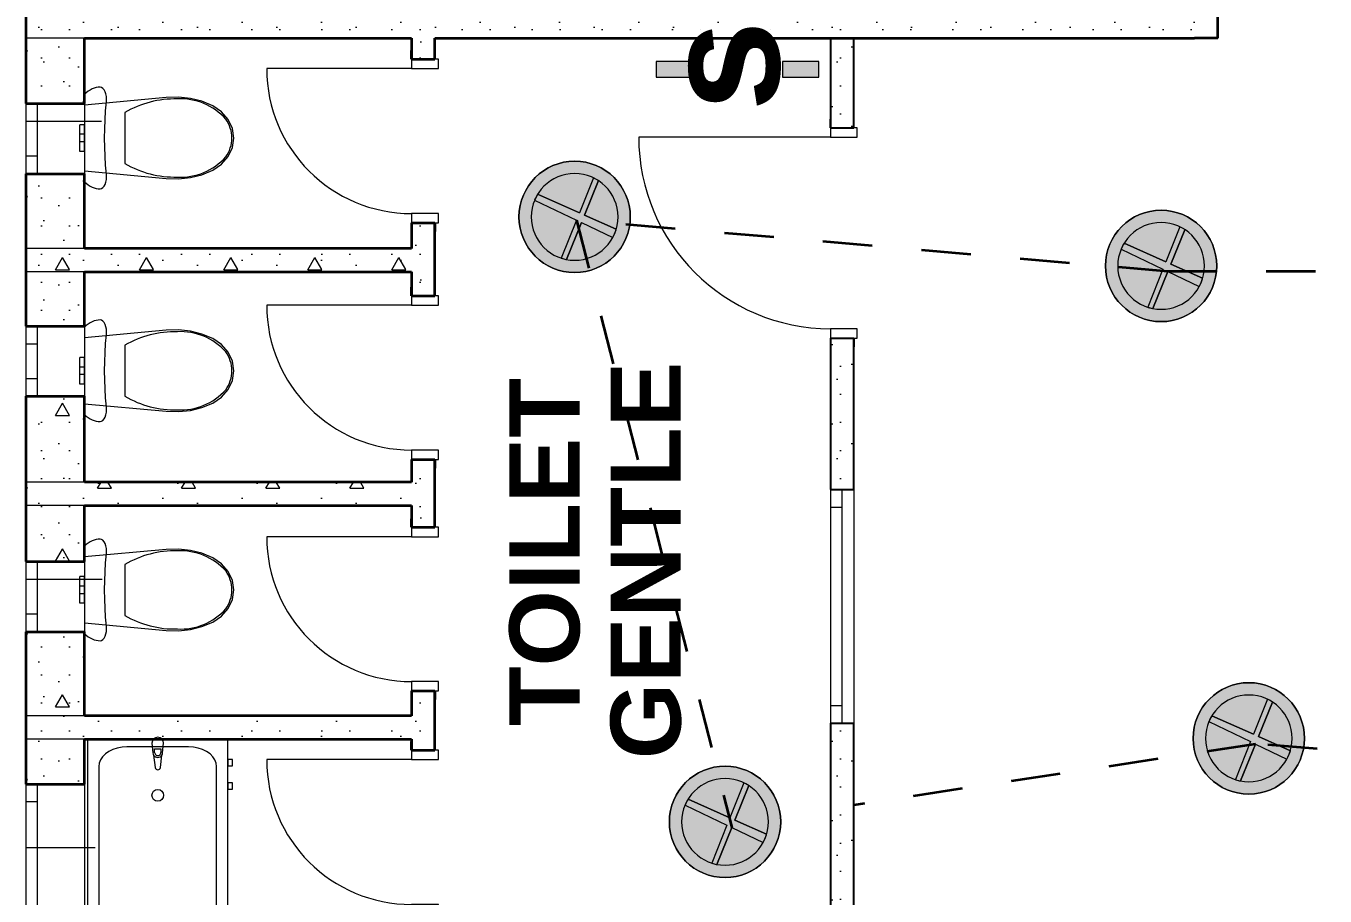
# Model space of a CAD drawing. Header units: millimetres. Extents: x -100675 to 28000, y -21133 to 42228.
# Drawn here: x -75366 to -69807, y 6674 to 10396 of the extents above; entities that cross this region are included whole.
import ezdxf

# ---------------------------------------------------------------- set-up
doc = ezdxf.new("R2010")
doc.units = ezdxf.units.MM
doc.header["$MEASUREMENT"] = 0
doc.linetypes.add('Dashed', pattern=[423.333333, 211.666667, -211.666667])
doc.linetypes.add('Wipeout_Contour', pattern=[1000, 0, -1000])
for name, color, linetype, lineweight in [('New_2D Drafting - General_Pen_No__2', 8, 'Continuous', 15), ('New_ARCHICAD Doors_Pen_No__27', 7, 'Continuous', 35), ('New_ARCHICAD Doors_Pen_No__47', 7, 'Continuous', 25), ('New_ARCHICAD Windows_Pen_No__27', 7, 'Continuous', 35), ('New_ARCHICAD Windows_Pen_No__47', 7, 'Continuous', 25), ('New_Interior - Furniture _Pen_No__75', 6, 'Continuous', 20), ('New_Structural - Bearing_Pen_No__20', 1, 'Continuous', 0), ('New_Structural - Bearing_Pen_No__21', 7, 'Continuous', 35), ('New_Structural - Bearing_Pen_No__27', 7, 'Continuous', 35), ('New_Structural - Bearing_Pen_No__47', 7, 'Continuous', 25)]:
    doc.layers.add(name, color=color, linetype=linetype, lineweight=lineweight)
for name, color, linetype, lineweight, true_color in [('New_2D Drafting - General_Pen_No__82', 7, 'Continuous', 20, 0xaaaaaa), ('New_Annotation - Text_Pen_No__86', 7, 'Continuous', 20, 0x5555ff), ('New_ARCHICAD Doors_Pen_No__23', 7, 'Continuous', 20, 0xff6600), ('New_ARCHICAD Doors_Pen_No__3', 7, 'Continuous', 18, 0xff6600), ('New_ARCHICAD Windows_Pen_No__23', 7, 'Continuous', 20, 0xff6600), ('New_ARCHICAD Windows_Pen_No__3', 7, 'Continuous', 18, 0xff6600), ('New_Structural - Bearing_Pen_No__169', 7, 'Continuous', 13, 0x68b353), ('New_Structural - Bearing_Pen_No__170', 7, 'Continuous', 13, 0x9f9f00), ('New_Structural - Bearing_Pen_No__61', 7, 'Continuous', 20, 0x6a6a6a), ('New_Structural - Bearing_Pen_No__89', 7, 'Continuous', 20, 0x71cebe)]:
    doc.layers.add(name, color=color, linetype=linetype, lineweight=lineweight, true_color=true_color)
for name, color, linetype in [('New_ARCHICAD Doors', 7, 'Continuous'), ('New_ARCHICAD Windows', 7, 'Continuous'), ('New_Interior - Furniture', 7, 'Continuous'), ('New_Structural - Bearing', 7, 'Continuous')]:
    doc.layers.add(name, color=color, linetype=linetype)
doc.styles.add('GENERATED_STYLE_2', font='arial.ttf')
doc.linetypes.add('Double', pattern='A,0,[1,commercial building_1.Shx,S=2.239859,R=0,X=0,Y=-0.070556],-282.222223,0', length=282.222223)
pattern_1 = [(0, (0, 0), (0, 623.5383), [60, -300]), (0, (180, 311.8), (0, 623.5383), [60, -300]), (60, (0, 0), (-540, 311.769), [60, -300]), (60, (360, 0), (-540, 311.769), [60, -300]), (120, (60, 0), (540, 311.769), [60, -300]), (120, (420, 0), (540, 311.769), [60, -300]), (0, (0, 60), (0, 120), [0, -120, 0, -180]), (45, (60, 60), (-84.85282, 84.85282), [0, -90, 0, -150])]

# ---------------------------------------------------------------- blocks, each defined once
blk = doc.blocks.new('Slab_15', base_point=(-70508.5, 9607.5))
at = {"layer": 'New_Structural - Bearing_Pen_No__89', "color": 123, "linetype": 'Continuous', "lineweight": 20, "true_color": 0x71cebe, "flags": 128}
for points in [[(-70508.5, 9607.5, -1), (-70508.5, 9131.1, -1)], [(-70508.5, 9554.9, 1), (-70508.5, 9183.8, 1)]]:
    blk.add_lwpolyline(points, format="xyb", close=True, dxfattribs=at)
blk = doc.blocks.new('Slab_23', base_point=(-72374.5, 7229.1))
at = {"layer": 'New_Structural - Bearing_Pen_No__89', "color": 123, "linetype": 'Continuous', "lineweight": 20, "true_color": 0x71cebe, "flags": 128}
for points in [[(-72374.5, 7229.1, -1), (-72374.5, 6752.6, -1)], [(-72374.5, 7176.4, 1), (-72374.5, 6805.3, 1)]]:
    blk.add_lwpolyline(points, format="xyb", close=True, dxfattribs=at)
blk = doc.blocks.new('Slab_24', base_point=(-73018, 9817.5))
at = {"layer": 'New_Structural - Bearing_Pen_No__89', "color": 123, "linetype": 'Continuous', "lineweight": 20, "true_color": 0x71cebe, "flags": 128}
for points in [[(-73018, 9817.5, -1), (-73018, 9341, -1)], [(-73018, 9764.8, 1), (-73018, 9393.7, 1)]]:
    blk.add_lwpolyline(points, format="xyb", close=True, dxfattribs=at)
blk = doc.blocks.new('Slab_47', base_point=(-70133.2, 7586.2))
at = {"layer": 'New_Structural - Bearing_Pen_No__89', "color": 123, "linetype": 'Continuous', "lineweight": 20, "true_color": 0x71cebe, "flags": 128}
for points in [[(-70133.2, 7586.2, -1), (-70133.2, 7109.8, -1)], [(-70133.2, 7533.5, 1), (-70133.2, 7162.5, 1)]]:
    blk.add_lwpolyline(points, format="xyb", close=True, dxfattribs=at)
blk = doc.blocks.new('Window 24')
at = {"layer": 'New_ARCHICAD Windows_Pen_No__23', "color": 30, "linetype": 'Continuous', "lineweight": 20, "true_color": 0xff6600}
for p, q in [((-500, 0), (-425, 0)), ((-425, 0), (-425, -50)), ((425, -50), (425, 0)), ((425, 0), (500, 0)), ((-425, -50), (-500, -50)), ((500, -50), (425, -50))]:
    blk.add_line(p, q, dxfattribs=at)
at = {"layer": 'New_ARCHICAD Windows_Pen_No__3', "color": 30, "linetype": 'Continuous', "lineweight": 18, "true_color": 0xff6600}
for p, q in [((-500, 0), (500, 0)), ((-425, 0), (425, 0)), ((425, -50), (-425, -50)), ((-500, -100), (500, -100))]:
    blk.add_line(p, q, dxfattribs=at)
at = {"layer": 'New_ARCHICAD Windows_Pen_No__47', "color": 7, "linetype": 'Continuous', "lineweight": 25}
for p, q in [((-500, 0), (-500, -50)), ((-500, 0), (-500, -50)), ((500, 0), (500, -50)), ((500, 0), (500, -50)), ((-500, -50), (-500, -100)), ((500, -50), (500, -100))]:
    blk.add_line(p, q, dxfattribs=at)
blk = doc.blocks.new('Door 24_2')
at = {"layer": 'New_ARCHICAD Doors_Pen_No__23', "color": 30, "linetype": 'Continuous', "lineweight": 20, "true_color": 0xff6600}
for p, q in [((-410, 0), (-450, 0)), ((-450, 0), (-450, -115)), ((-410, -115), (-410, 0)), ((450, 0), (410, 0)), ((410, 0), (410, -115)), ((450, -115), (450, 0)), ((-450, -115), (-410, -115)), ((410, -115), (450, -115))]:
    blk.add_line(p, q, dxfattribs=at)
at = {"layer": 'New_ARCHICAD Doors_Pen_No__3', "color": 30, "linetype": 'Continuous', "lineweight": 18, "true_color": 0xff6600}
blk.add_line((410, 0), (410, 820), dxfattribs=at)
blk.add_arc((410, 0), 820, 90, 180, dxfattribs=at)
at = {"layer": 'New_ARCHICAD Doors_Pen_No__47', "color": 7, "linetype": 'Continuous', "lineweight": 25}
for p, q in [((-450, 0), (-487, 0)), ((-450, 0), (-487, 0)), ((-450, 0), (-450, -100)), ((-450, 0), (-450, -100)), ((450, 0), (450, -100)), ((450, 0), (450, -100)), ((450, 0), (487, 0)), ((450, 0), (487, 0)), ((-450, -100), (-487, -100)), ((-450, -100), (-487, -100)), ((450, -100), (487, -100)), ((450, -100), (487, -100))]:
    blk.add_line(p, q, dxfattribs=at)
blk = doc.blocks.new('Wall_19', base_point=(-71923.7, 10444.5))
at = {"color": 254, "linetype": 'Wipeout_Contour', "lineweight": 0, "ltscale": 290349.998983}
blk.add_wipeout([(-71923.7, 10344.5), (-71923.7, 9960.9), (-71823.7, 9960.9), (-71823.7, 10344.5)], dxfattribs=at).dxf.layer = 'New_Structural - Bearing'
at = {"color": 254, "linetype": 'Wipeout_Contour', "lineweight": 0, "ltscale": 289614.037772}
blk.add_wipeout([(-71923.7, 8412.8), (-71823.7, 8412.8), (-71823.7, 9060.9), (-71923.7, 9060.9)], dxfattribs=at).dxf.layer = 'New_Structural - Bearing'
at = {"color": 254, "linetype": 'Wipeout_Contour', "lineweight": 0, "ltscale": 288748.215437}
blk.add_wipeout([(-71923.7, 5944.5), (-71823.7, 5944.5), (-71823.7, 7412.8), (-71923.7, 7412.8)], dxfattribs=at).dxf.layer = 'New_Structural - Bearing'
at = {"layer": 'New_Structural - Bearing_Pen_No__169', "linetype": 'Continuous', "lineweight": 13, "true_color": 0x68b353}
h = blk.add_hatch(dxfattribs=at)
h.set_pattern_fill('Structural_Concrete', color=85, style=0, pattern_type=2)
h.set_pattern_definition(pattern_1)
h.paths.add_polyline_path([(-71923.7, 10344.5), (-71923.7, 9960.9), (-71823.7, 9960.9), (-71823.7, 10344.5)])
h = blk.add_hatch(dxfattribs=at)
h.set_pattern_fill('Structural_Concrete', color=85, style=0, pattern_type=2)
h.set_pattern_definition(pattern_1)
h.paths.add_polyline_path([(-71923.7, 8412.8), (-71823.7, 8412.8), (-71823.7, 9060.9), (-71923.7, 9060.9)])
h = blk.add_hatch(dxfattribs=at)
h.set_pattern_fill('Structural_Concrete', color=85, style=0, pattern_type=2)
h.set_pattern_definition(pattern_1)
h.paths.add_polyline_path([(-71923.7, 5944.5), (-71823.7, 5944.5), (-71823.7, 7412.8), (-71923.7, 7412.8)])
at = {"layer": 'New_Structural - Bearing_Pen_No__47', "color": 7, "linetype": 'Continuous', "lineweight": 25}
for p, q in [((-71923.7, 9960.9), (-71923.7, 9997.9)), ((-71923.7, 9960.9), (-71823.7, 9960.9)), ((-71823.7, 9960.9), (-71823.7, 9997.9)), ((-71923.7, 9060.9), (-71923.7, 9023.9)), ((-71923.7, 9060.9), (-71823.7, 9060.9)), ((-71823.7, 9060.9), (-71823.7, 9023.9)), ((-71923.7, 8412.8), (-71873.7, 8412.8)), ((-71873.7, 8412.8), (-71823.7, 8412.8)), ((-71923.7, 7412.8), (-71873.7, 7412.8)), ((-71873.7, 7412.8), (-71823.7, 7412.8))]:
    blk.add_line(p, q, dxfattribs=at)
at = {"layer": 'New_Structural - Bearing_Pen_No__47', "color": 7, "linetype": 'Continuous', "lineweight": 25, "flags": 128}
for points in [[(-71923.7, 10344.5), (-71923.7, 9960.9)], [(-71823.7, 10344.5), (-71923.7, 10344.5)], [(-71823.7, 9960.9), (-71823.7, 10344.5)], [(-71923.7, 9060.9), (-71923.7, 8412.8)], [(-71823.7, 8412.8), (-71823.7, 9060.9)], [(-71923.7, 7412.8), (-71923.7, 5944.5)], [(-71823.7, 5944.5), (-71823.7, 7412.8)]]:
    blk.add_lwpolyline(points, dxfattribs=at)
at = {"layer": 'New_ARCHICAD Doors', "color": 21, "linetype": 'Continuous', "lineweight": 18, "true_color": 0xff9955, "zscale": 1000, "rotation": 90}
blk.add_blockref('Door 24_2', (-71923.7, 9510.9), dxfattribs=at)
at = {"layer": 'New_ARCHICAD Windows', "color": 21, "linetype": 'Continuous', "lineweight": 18, "true_color": 0xff9955, "xscale": -1, "zscale": 1000, "rotation": 90}
blk.add_blockref('Window 24', (-71923.7, 7912.8), dxfattribs=at)
blk = doc.blocks.new('Window 24_4')
at = {"layer": 'New_ARCHICAD Windows_Pen_No__23', "color": 30, "linetype": 'Continuous', "lineweight": 20, "true_color": 0xff6600}
for p, q in [((-150, 0), (-75, 0)), ((-75, 0), (-75, -50)), ((75, -50), (75, 0)), ((75, 0), (150, 0)), ((-75, -50), (-150, -50)), ((150, -50), (75, -50))]:
    blk.add_line(p, q, dxfattribs=at)
at = {"layer": 'New_ARCHICAD Windows_Pen_No__27', "color": 7, "linetype": 'Continuous', "lineweight": 35}
for p, q in [((-150, 0), (-150, -50)), ((-150, 0), (-150, -50)), ((150, 0), (150, -50)), ((150, 0), (150, -50)), ((-150, -50), (-150, -250)), ((150, -50), (150, -250))]:
    blk.add_line(p, q, dxfattribs=at)
at = {"layer": 'New_ARCHICAD Windows_Pen_No__3', "color": 30, "linetype": 'Continuous', "lineweight": 18, "true_color": 0xff6600}
for p, q in [((-150, 0), (150, 0)), ((-75, 0), (75, 0)), ((75, -50), (-75, -50)), ((-150, -250), (150, -250))]:
    blk.add_line(p, q, dxfattribs=at)
blk = doc.blocks.new('Window 24_5')
at = {"layer": 'New_ARCHICAD Windows_Pen_No__23', "color": 30, "linetype": 'Continuous', "lineweight": 20, "true_color": 0xff6600}
for p, q in [((-300, 0), (-225, 0)), ((-225, 0), (-225, -50)), ((225, -50), (225, 0)), ((225, 0), (300, 0)), ((-225, -50), (-300, -50)), ((300, -50), (225, -50))]:
    blk.add_line(p, q, dxfattribs=at)
at = {"layer": 'New_ARCHICAD Windows_Pen_No__27', "color": 7, "linetype": 'Continuous', "lineweight": 35}
for p, q in [((-300, 0), (-300, -50)), ((-300, 0), (-300, -50)), ((300, 0), (300, -50)), ((300, 0), (300, -50)), ((-300, -50), (-300, -250)), ((300, -50), (300, -250))]:
    blk.add_line(p, q, dxfattribs=at)
at = {"layer": 'New_ARCHICAD Windows_Pen_No__3', "color": 30, "linetype": 'Continuous', "lineweight": 18, "true_color": 0xff6600}
for p, q in [((-300, 0), (300, 0)), ((-225, 0), (225, 0)), ((225, -50), (-225, -50)), ((-300, -250), (300, -250))]:
    blk.add_line(p, q, dxfattribs=at)
blk = doc.blocks.new('Wall_27', base_point=(-75115.8, 5944.5))
at = {"color": 254, "linetype": 'Wipeout_Contour', "lineweight": 0, "ltscale": 303905.567813}
blk.add_wipeout([(-75365.8, 10064.1), (-75115.8, 10064.1), (-75115.8, 11009), (-75365.8, 11009)], dxfattribs=at).dxf.layer = 'New_Structural - Bearing'
at = {"color": 254, "linetype": 'Wipeout_Contour', "lineweight": 0, "ltscale": 303324.337475}
blk.add_wipeout([(-75365.8, 9111.7), (-75115.8, 9111.7), (-75115.8, 9764.1), (-75365.8, 9764.1)], dxfattribs=at).dxf.layer = 'New_Structural - Bearing'
at = {"color": 254, "linetype": 'Wipeout_Contour', "lineweight": 0, "ltscale": 302861.924719}
blk.add_wipeout([(-75365.8, 8104.1), (-75115.8, 8104.1), (-75115.8, 8811.7), (-75365.8, 8811.7)], dxfattribs=at).dxf.layer = 'New_Structural - Bearing'
at = {"color": 254, "linetype": 'Wipeout_Contour', "lineweight": 0, "ltscale": 302448.797212}
blk.add_wipeout([(-75115.8, 7804.1), (-75365.8, 7804.1), (-75365.8, 7152.5), (-75115.8, 7152.5)], dxfattribs=at).dxf.layer = 'New_Structural - Bearing'
at = {"layer": 'New_Structural - Bearing_Pen_No__170', "linetype": 'Continuous', "lineweight": 13, "true_color": 0x9f9f00}
h = blk.add_hatch(dxfattribs=at)
h.set_pattern_fill('Structural_Concrete', color=54, style=0, pattern_type=2)
h.set_pattern_definition(pattern_1)
h.paths.add_polyline_path([(-75365.8, 10064.1), (-75115.8, 10064.1), (-75115.8, 11009), (-75365.8, 11009)])
h = blk.add_hatch(dxfattribs=at)
h.set_pattern_fill('Structural_Concrete', color=54, style=0, pattern_type=2)
h.set_pattern_definition(pattern_1)
h.paths.add_polyline_path([(-75365.8, 9111.7), (-75115.8, 9111.7), (-75115.8, 9764.1), (-75365.8, 9764.1)])
h = blk.add_hatch(dxfattribs=at)
h.set_pattern_fill('Structural_Concrete', color=54, style=0, pattern_type=2)
h.set_pattern_definition(pattern_1)
h.paths.add_polyline_path([(-75365.8, 8104.1), (-75115.8, 8104.1), (-75115.8, 8811.7), (-75365.8, 8811.7)])
h = blk.add_hatch(dxfattribs=at)
h.set_pattern_fill('Structural_Concrete', color=54, style=0, pattern_type=2)
h.set_pattern_definition(pattern_1)
h.paths.add_polyline_path([(-75115.8, 7804.1), (-75365.8, 7804.1), (-75365.8, 7152.5), (-75115.8, 7152.5)])
at = {"layer": 'New_Structural - Bearing_Pen_No__27', "color": 7, "linetype": 'Continuous', "lineweight": 35}
for p, q in [((-75365.8, 10064.1), (-75315.8, 10064.1)), ((-75315.8, 10064.1), (-75115.8, 10064.1)), ((-75365.8, 9764.1), (-75315.8, 9764.1)), ((-75315.8, 9764.1), (-75115.8, 9764.1)), ((-75365.8, 9111.7), (-75315.8, 9111.7)), ((-75315.8, 9111.7), (-75115.8, 9111.7)), ((-75365.8, 8811.7), (-75315.8, 8811.7)), ((-75315.8, 8811.7), (-75115.8, 8811.7)), ((-75365.8, 8104.1), (-75315.8, 8104.1)), ((-75315.8, 8104.1), (-75115.8, 8104.1)), ((-75365.8, 7804.1), (-75315.8, 7804.1)), ((-75315.8, 7804.1), (-75115.8, 7804.1)), ((-75365.8, 7152.5), (-75315.8, 7152.5)), ((-75315.8, 7152.5), (-75115.8, 7152.5))]:
    blk.add_line(p, q, dxfattribs=at)
at = {"layer": 'New_Structural - Bearing_Pen_No__27', "color": 7, "linetype": 'Continuous', "lineweight": 35, "flags": 128}
for points in [[(-75365.8, 11009), (-75365.8, 10064.1)], [(-75115.8, 10064.1), (-75115.8, 10344.5)], [(-75365.8, 9764.1), (-75365.8, 9111.7)], [(-75115.8, 9444.5), (-75115.8, 9764.1)], [(-75115.8, 9111.7), (-75115.8, 9344.5)], [(-75365.8, 8811.7), (-75365.8, 8104.1)], [(-75115.8, 8444.5), (-75115.8, 8811.7)], [(-75115.8, 8104.1), (-75115.8, 8344.5)], [(-75365.8, 7804.1), (-75365.8, 7152.5)], [(-75115.8, 7444.5), (-75115.8, 7804.1)], [(-75115.8, 7152.5), (-75115.8, 7344.5)]]:
    blk.add_lwpolyline(points, dxfattribs=at)
at = {"layer": 'New_ARCHICAD Windows', "color": 21, "linetype": 'Continuous', "lineweight": 18, "true_color": 0xff9955, "xscale": -1, "zscale": 1000, "rotation": 90}
for name, p in [('Window 24_4', (-75365.8, 9914.1)), ('Window 24_4', (-75365.8, 8961.7)), ('Window 24_4', (-75365.8, 7954.1)), ('Window 24_5', (-75365.8, 6852.5))]:
    blk.add_blockref(name, p, dxfattribs=at)
blk = doc.blocks.new('Window 24_6')
at = {"layer": 'New_ARCHICAD Windows_Pen_No__23', "color": 30, "linetype": 'Continuous', "lineweight": 20, "true_color": 0xff6600}
for p, q in [((-500, 0), (-425, 0)), ((-425, 0), (-425, -50)), ((425, -50), (425, 0)), ((425, 0), (500, 0)), ((-425, -50), (-500, -50)), ((500, -50), (425, -50))]:
    blk.add_line(p, q, dxfattribs=at)
at = {"layer": 'New_ARCHICAD Windows_Pen_No__27', "color": 7, "linetype": 'Continuous', "lineweight": 35}
for p, q in [((-500, 0), (-500, 50)), ((-500, -50), (-500, 0)), ((-500, -50), (-500, 0)), ((500, 0), (500, 50)), ((500, -50), (500, 0)), ((500, -50), (500, 0))]:
    blk.add_line(p, q, dxfattribs=at)
at = {"layer": 'New_ARCHICAD Windows_Pen_No__3', "color": 30, "linetype": 'Continuous', "lineweight": 18, "true_color": 0xff6600}
for p, q in [((-500, 50), (500, 50)), ((-425, 0), (425, 0)), ((-500, -50), (500, -50)), ((425, -50), (-425, -50))]:
    blk.add_line(p, q, dxfattribs=at)
blk = doc.blocks.new('Wall_30', base_point=(-70365.8, 12619.5))
at = {"color": 254, "linetype": 'Wipeout_Contour', "lineweight": 0, "ltscale": 214401.882654}
blk.add_wipeout([(-70365.8, 12719.5), (-70365.8, 12619.5), (-70265.8, 12719.5)], dxfattribs=at).dxf.layer = 'New_Structural - Bearing'
at = {"color": 254, "linetype": 'Wipeout_Contour', "lineweight": 0, "ltscale": 213281.358975}
blk.add_wipeout([(-70365.8, 10444.5), (-70365.8, 10344.5), (-70265.8, 10344.5)], dxfattribs=at).dxf.layer = 'New_Structural - Bearing'
at = {"layer": 'New_Structural - Bearing_Pen_No__170', "linetype": 'Continuous', "lineweight": 13, "true_color": 0x9f9f00}
h = blk.add_hatch(dxfattribs=at)
h.set_pattern_fill('Structural_Concrete', color=54, style=0, pattern_type=2)
h.set_pattern_definition(pattern_1)
h.paths.add_polyline_path([(-70365.8, 12719.5), (-70365.8, 12619.5), (-70265.8, 12719.5)])
h = blk.add_hatch(dxfattribs=at)
h.set_pattern_fill('Structural_Concrete', color=54, style=0, pattern_type=2)
h.set_pattern_definition(pattern_1)
h.paths.add_polyline_path([(-70365.8, 10444.5), (-70365.8, 10344.5), (-70265.8, 10344.5)])
at = {"color": 254, "linetype": 'Wipeout_Contour', "lineweight": 0, "ltscale": 214286.541821}
blk.add_wipeout([(-70365.8, 12619.5), (-70265.8, 12619.5), (-70265.8, 12719.5)], dxfattribs=at).dxf.layer = 'New_Structural - Bearing'
at = {"color": 254, "linetype": 'Wipeout_Contour', "lineweight": 0, "ltscale": 284526.338566}
blk.add_wipeout([(-70365.8, 10444.5), (-70265.8, 10444.5), (-70265.8, 11032), (-70365.8, 11032)], dxfattribs=at).dxf.layer = 'New_Structural - Bearing'
at = {"layer": 'New_Structural - Bearing_Pen_No__170', "linetype": 'Continuous', "lineweight": 13, "true_color": 0x9f9f00}
h = blk.add_hatch(dxfattribs=at)
h.set_pattern_fill('Structural_Concrete', color=54, style=0, pattern_type=2)
h.set_pattern_definition(pattern_1)
h.paths.add_polyline_path([(-70365.8, 12619.5), (-70265.8, 12619.5), (-70265.8, 12719.5)])
h = blk.add_hatch(dxfattribs=at)
h.set_pattern_fill('Structural_Concrete', color=54, style=0, pattern_type=2)
h.set_pattern_definition(pattern_1)
h.paths.add_polyline_path([(-70365.8, 10444.5), (-70265.8, 10444.5), (-70265.8, 11032), (-70365.8, 11032)])
at = {"layer": 'New_Structural - Bearing_Pen_No__27', "color": 7, "linetype": 'Continuous', "lineweight": 35}
for p, q in [((-70365.8, 11032), (-70315.8, 11032)), ((-70315.8, 11032), (-70265.8, 11032))]:
    blk.add_line(p, q, dxfattribs=at)
at = {"layer": 'New_Structural - Bearing_Pen_No__27', "color": 7, "linetype": 'Continuous', "lineweight": 35, "flags": 128}
blk.add_lwpolyline([(-70265.8, 12719.5), (-70365.8, 12719.5)], dxfattribs=at)
at = {"color": 254, "linetype": 'Wipeout_Contour', "lineweight": 0, "ltscale": 285553.939581}
blk.add_wipeout([(-70365.8, 12032), (-70265.8, 12032), (-70265.8, 12619.5), (-70365.8, 12619.5)], dxfattribs=at).dxf.layer = 'New_Structural - Bearing'
at = {"color": 254, "linetype": 'Wipeout_Contour', "lineweight": 0, "ltscale": 213198.193171}
blk.add_wipeout([(-70265.8, 10444.5), (-70365.8, 10444.5), (-70265.8, 10344.5)], dxfattribs=at).dxf.layer = 'New_Structural - Bearing'
at = {"layer": 'New_Structural - Bearing_Pen_No__170', "linetype": 'Continuous', "lineweight": 13, "true_color": 0x9f9f00}
h = blk.add_hatch(dxfattribs=at)
h.set_pattern_fill('Structural_Concrete', color=54, style=0, pattern_type=2)
h.set_pattern_definition(pattern_1)
h.paths.add_polyline_path([(-70365.8, 12032), (-70265.8, 12032), (-70265.8, 12619.5), (-70365.8, 12619.5)])
h = blk.add_hatch(dxfattribs=at)
h.set_pattern_fill('Structural_Concrete', color=54, style=0, pattern_type=2)
h.set_pattern_definition(pattern_1)
h.paths.add_polyline_path([(-70265.8, 10444.5), (-70365.8, 10444.5), (-70265.8, 10344.5)])
at = {"layer": 'New_Structural - Bearing_Pen_No__27', "color": 7, "linetype": 'Continuous', "lineweight": 35}
for p, q in [((-70365.8, 12032), (-70315.8, 12032)), ((-70315.8, 12032), (-70265.8, 12032))]:
    blk.add_line(p, q, dxfattribs=at)
at = {"layer": 'New_Structural - Bearing_Pen_No__27', "color": 7, "linetype": 'Continuous', "lineweight": 35, "flags": 128}
for points in [[(-70265.8, 12032), (-70265.8, 12719.5)], [(-70365.8, 12619.5), (-70365.8, 12032)], [(-70365.8, 11032), (-70365.8, 10444.5)], [(-70265.8, 10344.5), (-70265.8, 11032)], [(-70265.8, 10344.5), (-70365.8, 10344.5)]]:
    blk.add_lwpolyline(points, dxfattribs=at)
at = {"layer": 'New_ARCHICAD Windows', "color": 21, "linetype": 'Continuous', "lineweight": 18, "true_color": 0xff9955, "zscale": 1000, "rotation": 270}
blk.add_blockref('Window 24_6', (-70315.8, 11532), dxfattribs=at)
blk = doc.blocks.new('Wall_32', base_point=(-73615.8, 8444.5))
at = {"color": 254, "linetype": 'Wipeout_Contour', "lineweight": 0, "ltscale": 299551.22991}
blk.add_wipeout([(-73715.8, 8444.5), (-75115.8, 8444.5), (-75115.8, 8344.5), (-73715.8, 8344.5)], dxfattribs=at).dxf.layer = 'New_Structural - Bearing'
at = {"layer": 'New_Structural - Bearing_Pen_No__170', "linetype": 'Continuous', "lineweight": 13, "true_color": 0x9f9f00}
h = blk.add_hatch(dxfattribs=at)
h.set_pattern_fill('Structural_Concrete', color=54, style=0, pattern_type=2)
h.set_pattern_definition(pattern_1)
h.paths.add_polyline_path([(-73715.8, 8444.5), (-75115.8, 8444.5), (-75115.8, 8344.5), (-73715.8, 8344.5)])
at = {"layer": 'New_Structural - Bearing_Pen_No__27', "color": 7, "linetype": 'Continuous', "lineweight": 35, "flags": 128}
for points in [[(-73715.8, 8444.5), (-75115.8, 8444.5)], [(-75115.8, 8344.5), (-73715.8, 8344.5)]]:
    blk.add_lwpolyline(points, dxfattribs=at)
blk = doc.blocks.new('Wall_33', base_point=(-73615.8, 7444.5))
at = {"color": 254, "linetype": 'Wipeout_Contour', "lineweight": 0, "ltscale": 299129.226606}
blk.add_wipeout([(-73715.8, 7444.5), (-75115.8, 7444.5), (-75115.8, 7344.5), (-73715.8, 7344.5)], dxfattribs=at).dxf.layer = 'New_Structural - Bearing'
at = {"layer": 'New_Structural - Bearing_Pen_No__170', "linetype": 'Continuous', "lineweight": 13, "true_color": 0x9f9f00}
h = blk.add_hatch(dxfattribs=at)
h.set_pattern_fill('Structural_Concrete', color=54, style=0, pattern_type=2)
h.set_pattern_definition(pattern_1)
h.paths.add_polyline_path([(-73715.8, 7444.5), (-75115.8, 7444.5), (-75115.8, 7344.5), (-73715.8, 7344.5)])
at = {"layer": 'New_Structural - Bearing_Pen_No__27', "color": 7, "linetype": 'Continuous', "lineweight": 35, "flags": 128}
for points in [[(-73715.8, 7444.5), (-75115.8, 7444.5)], [(-75115.8, 7344.5), (-73715.8, 7344.5)]]:
    blk.add_lwpolyline(points, dxfattribs=at)
blk = doc.blocks.new('Wall_34', base_point=(-73615.8, 9444.5))
at = {"color": 254, "linetype": 'Wipeout_Contour', "lineweight": 0, "ltscale": 300025.977339}
blk.add_wipeout([(-73715.8, 9444.5), (-75115.8, 9444.5), (-75115.8, 9344.5), (-73715.8, 9344.5)], dxfattribs=at).dxf.layer = 'New_Structural - Bearing'
at = {"layer": 'New_Structural - Bearing_Pen_No__170', "linetype": 'Continuous', "lineweight": 13, "true_color": 0x9f9f00}
h = blk.add_hatch(dxfattribs=at)
h.set_pattern_fill('Structural_Concrete', color=54, style=0, pattern_type=2)
h.set_pattern_definition(pattern_1)
h.paths.add_polyline_path([(-73715.8, 9444.5), (-75115.8, 9444.5), (-75115.8, 9344.5), (-73715.8, 9344.5)])
at = {"layer": 'New_Structural - Bearing_Pen_No__27', "color": 7, "linetype": 'Continuous', "lineweight": 35, "flags": 128}
for points in [[(-73715.8, 9444.5), (-75115.8, 9444.5)], [(-75115.8, 9344.5), (-73715.8, 9344.5)]]:
    blk.add_lwpolyline(points, dxfattribs=at)
blk = doc.blocks.new('Wall_35', base_point=(-70365.8, 10444.5))
at = {"color": 254, "linetype": 'Wipeout_Contour', "lineweight": 0, "ltscale": 293921.934112}
blk.add_wipeout([(-70365.8, 10444.5), (-75115.8, 10444.5), (-75115.8, 10344.5), (-70365.8, 10344.5)], dxfattribs=at).dxf.layer = 'New_Structural - Bearing'
at = {"layer": 'New_Structural - Bearing_Pen_No__170', "linetype": 'Continuous', "lineweight": 13, "true_color": 0x9f9f00}
h = blk.add_hatch(dxfattribs=at)
h.set_pattern_fill('Structural_Concrete', color=54, style=0, pattern_type=2)
h.set_pattern_definition(pattern_1)
h.paths.add_polyline_path([(-70365.8, 10444.5), (-75115.8, 10444.5), (-75115.8, 10344.5), (-70365.8, 10344.5)])
at = {"layer": 'New_Structural - Bearing_Pen_No__27', "color": 7, "linetype": 'Continuous', "lineweight": 35, "flags": 128}
for points in [[(-73715.8, 10444.5), (-75115.8, 10444.5)], [(-70365.8, 10444.5), (-73615.8, 10444.5)], [(-75115.8, 10344.5), (-73715.8, 10344.5)], [(-73615.8, 10344.5), (-70365.8, 10344.5)]]:
    blk.add_lwpolyline(points, dxfattribs=at)
blk = doc.blocks.new('Door 24_3')
at = {"layer": 'New_ARCHICAD Doors_Pen_No__23', "color": 30, "linetype": 'Continuous', "lineweight": 20, "true_color": 0xff6600}
for p, q in [((-310, 0), (-350, 0)), ((-350, 0), (-350, -115)), ((-310, -115), (-310, 0)), ((350, 0), (310, 0)), ((310, 0), (310, -115)), ((350, -115), (350, 0)), ((-350, -115), (-310, -115)), ((310, -115), (350, -115))]:
    blk.add_line(p, q, dxfattribs=at)
at = {"layer": 'New_ARCHICAD Doors_Pen_No__27', "color": 7, "linetype": 'Continuous', "lineweight": 35}
for p, q in [((-350, 0), (-387, 0)), ((-350, 0), (-387, 0)), ((-350, 0), (-350, -100)), ((-350, 0), (-350, -100)), ((350, 0), (350, -100)), ((350, 0), (350, -100)), ((350, 0), (387, 0)), ((350, 0), (387, 0)), ((-350, -100), (-387, -100)), ((-350, -100), (-387, -100)), ((350, -100), (387, -100)), ((350, -100), (387, -100))]:
    blk.add_line(p, q, dxfattribs=at)
at = {"layer": 'New_ARCHICAD Doors_Pen_No__3', "color": 30, "linetype": 'Continuous', "lineweight": 18, "true_color": 0xff6600}
blk.add_line((310, 0), (310, 620), dxfattribs=at)
blk.add_arc((310, 0), 620, 90, 180, dxfattribs=at)
blk = doc.blocks.new('Wall_47', base_point=(-73615.8, 5944.5))
at = {"color": 254, "linetype": 'Wipeout_Contour', "lineweight": 0, "ltscale": 297528.993019}
blk.add_wipeout([(-73615.8, 10344.5), (-73715.8, 10344.5), (-73715.8, 10253.6), (-73615.8, 10253.6)], dxfattribs=at).dxf.layer = 'New_Structural - Bearing'
at = {"color": 254, "linetype": 'Wipeout_Contour', "lineweight": 0, "ltscale": 297051.789428}
blk.add_wipeout([(-73715.8, 9553.6), (-73715.8, 9241.6), (-73615.8, 9241.6), (-73615.8, 9553.6)], dxfattribs=at).dxf.layer = 'New_Structural - Bearing'
at = {"color": 254, "linetype": 'Wipeout_Contour', "lineweight": 0, "ltscale": 296571.476749}
blk.add_wipeout([(-73615.8, 8541.6), (-73715.8, 8541.6), (-73715.8, 8251), (-73615.8, 8251)], dxfattribs=at).dxf.layer = 'New_Structural - Bearing'
at = {"color": 254, "linetype": 'Wipeout_Contour', "lineweight": 0, "ltscale": 296156.187866}
blk.add_wipeout([(-73615.8, 7551), (-73715.8, 7551), (-73715.8, 7297.3), (-73615.8, 7297.3)], dxfattribs=at).dxf.layer = 'New_Structural - Bearing'
at = {"layer": 'New_Structural - Bearing_Pen_No__170', "linetype": 'Continuous', "lineweight": 13, "true_color": 0x9f9f00}
h = blk.add_hatch(dxfattribs=at)
h.set_pattern_fill('Structural_Concrete', color=54, style=0, pattern_type=2)
h.set_pattern_definition(pattern_1)
h.paths.add_polyline_path([(-73615.8, 10344.5), (-73715.8, 10344.5), (-73715.8, 10253.6), (-73615.8, 10253.6)])
h = blk.add_hatch(dxfattribs=at)
h.set_pattern_fill('Structural_Concrete', color=54, style=0, pattern_type=2)
h.set_pattern_definition(pattern_1)
h.paths.add_polyline_path([(-73715.8, 9553.6), (-73715.8, 9241.6), (-73615.8, 9241.6), (-73615.8, 9553.6)])
h = blk.add_hatch(dxfattribs=at)
h.set_pattern_fill('Structural_Concrete', color=54, style=0, pattern_type=2)
h.set_pattern_definition(pattern_1)
h.paths.add_polyline_path([(-73615.8, 8541.6), (-73715.8, 8541.6), (-73715.8, 8251), (-73615.8, 8251)])
h = blk.add_hatch(dxfattribs=at)
h.set_pattern_fill('Structural_Concrete', color=54, style=0, pattern_type=2)
h.set_pattern_definition(pattern_1)
h.paths.add_polyline_path([(-73615.8, 7551), (-73715.8, 7551), (-73715.8, 7297.3), (-73615.8, 7297.3)])
at = {"layer": 'New_Structural - Bearing_Pen_No__27', "color": 7, "linetype": 'Continuous', "lineweight": 35}
for p, q in [((-73715.8, 10253.6), (-73715.8, 10290.6)), ((-73615.8, 10253.6), (-73615.8, 10290.6)), ((-73715.8, 10253.6), (-73615.8, 10253.6)), ((-73715.8, 9553.6), (-73715.8, 9516.6)), ((-73715.8, 9553.6), (-73615.8, 9553.6)), ((-73615.8, 9553.6), (-73615.8, 9516.6)), ((-73715.8, 9241.6), (-73715.8, 9278.6)), ((-73715.8, 9241.6), (-73615.8, 9241.6)), ((-73615.8, 9241.6), (-73615.8, 9278.6)), ((-73715.8, 8541.6), (-73715.8, 8504.6)), ((-73715.8, 8541.6), (-73615.8, 8541.6)), ((-73615.8, 8541.6), (-73615.8, 8504.6)), ((-73715.8, 8251), (-73715.8, 8288)), ((-73615.8, 8251), (-73615.8, 8288)), ((-73715.8, 8251), (-73615.8, 8251)), ((-73715.8, 7551), (-73715.8, 7514)), ((-73715.8, 7551), (-73615.8, 7551)), ((-73615.8, 7551), (-73615.8, 7514)), ((-73715.8, 7297.3), (-73715.8, 7334.3)), ((-73715.8, 7297.3), (-73615.8, 7297.3)), ((-73615.8, 7297.3), (-73615.8, 7334.3))]:
    blk.add_line(p, q, dxfattribs=at)
at = {"layer": 'New_Structural - Bearing_Pen_No__27', "color": 7, "linetype": 'Continuous', "lineweight": 35, "flags": 128}
for points in [[(-73715.8, 10344.5), (-73715.8, 10253.6)], [(-73615.8, 10253.6), (-73615.8, 10344.5)], [(-73715.8, 9553.6), (-73715.8, 9444.5)], [(-73615.8, 9241.6), (-73615.8, 9553.6)], [(-73715.8, 9344.5), (-73715.8, 9241.6)], [(-73715.8, 8541.6), (-73715.8, 8444.5)], [(-73615.8, 8251), (-73615.8, 8541.6)], [(-73715.8, 8344.5), (-73715.8, 8251)], [(-73715.8, 7551), (-73715.8, 7444.5)], [(-73615.8, 7297.3), (-73615.8, 7551)], [(-73715.8, 7344.5), (-73715.8, 7297.3)]]:
    blk.add_lwpolyline(points, dxfattribs=at)
at = {"layer": 'New_ARCHICAD Doors', "color": 21, "linetype": 'Continuous', "lineweight": 18, "true_color": 0xff9955, "zscale": 1000, "rotation": 90}
for p in [(-73715.8, 9903.6), (-73715.8, 8891.6), (-73715.8, 7901), (-73715.8, 6947.3)]:
    blk.add_blockref('Door 24_3', p, dxfattribs=at)
blk = doc.blocks.new('WC 24')
at = {"layer": 'New_Interior - Furniture _Pen_No__75', "color": 6, "linetype": 'Continuous', "lineweight": 20}
for p, q in [((-57, 20), (-40.3, 20)), ((-57, 0), (-57, 20)), ((-40.3, 20), (-16, 20)), ((-16, 20), (-11.3, 20)), ((-16, 0), (-16, 20)), ((-11.3, 20), (0, 20)), ((0, 20), (11.3, 20)), ((0, 0), (11.3, 0)), ((11.3, 20), (16, 20)), ((11.3, 0), (16, 0)), ((16, 0), (16, 20)), ((16, 20), (40.3, 20)), ((16, 0), (40.3, 0)), ((40.3, 20), (57, 20)), ((40.3, 0), (57, 0)), ((57, 0), (57, 20)), ((-57, 0), (-40.3, 0)), ((-40.3, 0), (-16, 0)), ((-16, 0), (-11.3, 0)), ((-11.3, 0), (0, 0)), ((0, -173), (-108.9, -173)), ((108.9, -173), (0, -173))]:
    blk.add_line(p, q, dxfattribs=at)
at = {"layer": 'New_Interior - Furniture _Pen_No__75', "color": 6, "linetype": 'Continuous', "lineweight": 20, "flags": 128}
for points in [[(-186.8, 0), (-193.9, -7.9), (-200.1, -16), (-205.4, -24.3), (-209.7, -32.8), (-213.1, -41.3), (-215.5, -50), (-217, -58.7), (-217.5, -67.4), (-216.2, -73.5), (-212.4, -79.2), (-206.3, -84.4), (-198.2, -88.8), (-188.5, -92.1), (-177.6, -94.2), (-166.1, -95), (-154.5, -94.4), (-116.2, -90.9), (-77.6, -88.3), (-38.9, -86.8), (0, -86.3), (38.9, -86.8), (77.6, -88.3), (116.2, -90.9), (154.5, -94.4), (166.1, -95), (177.6, -94.2), (188.5, -92.1), (198.2, -88.8), (206.3, -84.4), (212.4, -79.2), (216.2, -73.5), (217.5, -67.4), (217, -58.7), (215.5, -50), (213.1, -41.3), (209.7, -32.8), (205.4, -24.3), (200.1, -16), (193.9, -7.9), (186.8, 0)], [(-169.4, -453.4), (-157, -503.2), (-138, -550.1), (-112.4, -587.3), (-79.4, -615.8), (-41, -633.8), (0, -640), (41, -633.8), (79.4, -615.8), (112.4, -587.3), (138, -550.1), (157, -503.2), (169.4, -453.4), (174.9, -402.1), (173.3, -350.4), (141, 0), (-141, 0), (-173.3, -350.4), (-174.9, -402.1)]]:
    blk.add_lwpolyline(points, close=True, dxfattribs=at)
at = {"layer": 'New_Interior - Furniture _Pen_No__75', "color": 6, "linetype": 'Continuous', "lineweight": 20}
for centre, major_axis, start_param, end_param in [((258.1, -387.9), (0, 425.5), 1.041392, 1.594412), ((-258.1, -387.9), (0, 425.5), 4.688771, 5.241791), ((89.5, -412.3), (0, 257.1), 1.515065, 2.415654), ((-89.5, -412.3), (0, 257.1), 3.867528, 4.768116), ((0.8, -492.8), (0, 138.6), 2.509088, 3.135732), ((-0.8, -492.8), (0, 138.6), 3.147454, 3.774097)]:
    blk.add_ellipse(centre, major_axis=major_axis, ratio=0.999377, start_param=start_param, end_param=end_param, dxfattribs=at)
blk = doc.blocks.new('Bathtub 24')
at = {"layer": 'New_Interior - Furniture _Pen_No__75', "color": 6, "linetype": 'Continuous', "lineweight": 20}
for p, q in [((41.5, -286.4), (56.3, -286.4)), ((41.5, -313.6), (41.5, -286.4)), ((56.3, -313.6), (41.5, -313.6))]:
    blk.add_line(p, q, dxfattribs=at)
at = {"layer": 'New_Interior - Furniture _Pen_No__75', "color": 6, "linetype": 'Continuous', "lineweight": 20, "flags": 128}
for points in [[(0, -600), (1000, -600), (1000, 0), (0, 0)], [(86.5, 0), (113.5, 0), (113.5, 20), (86.5, 20)], [(186.5, 0), (213.5, 0), (213.5, 20), (186.5, 20)], [(116.7, -48), (102.2, -49.8), (88.2, -55.2), (75, -64.1), (63.1, -76.1), (52.8, -90.9), (44.5, -108), (38.4, -127), (34.6, -147.2), (33.3, -168), (33.3, -432), (34.6, -452.8), (38.4, -473), (44.5, -492), (52.8, -509.1), (63.1, -523.9), (75, -535.9), (88.2, -544.8), (102.2, -550.2), (116.7, -552), (791.7, -552), (822.1, -548.2), (851.5, -536.8), (879.2, -518.2), (904.2, -493), (925.7, -462), (943.2, -426), (956.1, -386.2), (964, -343.8), (966.7, -300), (964, -256.2), (956.1, -213.8), (943.2, -174), (925.7, -138), (904.2, -107), (879.2, -81.8), (851.5, -63.2), (822.1, -51.8), (791.7, -48)]]:
    blk.add_lwpolyline(points, close=True, dxfattribs=at)
blk.add_lwpolyline([(16.6, -325), (58.5, -321, 0.12102), (68, -317.7), (121, -311.1, 0.882566), (121, -288.9), (68, -282.3, 0.12102), (58.5, -279), (16.6, -275, 1)], format="xyb", close=True, dxfattribs=at)
at = {"layer": 'New_Interior - Furniture _Pen_No__75', "color": 6, "linetype": 'Continuous', "lineweight": 20}
blk.add_circle((240, -300), 25, dxfattribs=at)
for centre, radius, start, end in [((56.3, -300), 13.6, 270, 90), ((56.6, -300), 21.1, 302.771, 57.229)]:
    blk.add_arc(centre, radius, start, end, dxfattribs=at)

msp = doc.modelspace()

# ---------------------------------------------------------------- hatches: boundary and pattern name
at = {"layer": 'New_2D Drafting - General_Pen_No__82', "linetype": 'Continuous', "lineweight": 20, "true_color": 0xaaaaaa}
for points in [[(-72669.1, 10244.5), (-72669.1, 10176.8), (-72514.5, 10176.8), (-72514.5, 10244.5)], [(-72127.9, 10244.5), (-72127.9, 10176.8), (-71973.2, 10176.8), (-71973.2, 10244.5)], [(-73018, 9817.5, 1), (-73018, 9341, 1)], [(-72840.1, 9526.5), (-72975.9, 9586.9), (-72916, 9734.2, 0.034067), (-72938, 9746.6), (-72997.8, 9596.6), (-73176.3, 9676, 0.037873), (-73189.1, 9651), (-73010.3, 9565.3), (-73075.2, 9402.7, 0.030742), (-73053.1, 9397.1), (-72988.9, 9555), (-72854.9, 9490.8, 0.052198)], [(-70508.5, 9607.5, 1), (-70508.5, 9131.1, 1)], [(-70330.7, 9316.6), (-70466.5, 9377), (-70406.6, 9524.3, 0.034067), (-70428.6, 9536.7), (-70488.4, 9386.7), (-70666.9, 9466.1, 0.037873), (-70679.6, 9441.1), (-70500.9, 9355.4), (-70565.7, 9192.8, 0.030742), (-70543.6, 9187.1), (-70479.4, 9345.1), (-70345.4, 9280.9, 0.052198)], [(-70133.2, 7586.2, 1), (-70133.2, 7109.8, 1)], [(-69955.3, 7295.3), (-70091.1, 7355.7), (-70031.2, 7503, 0.034067), (-70053.2, 7515.4), (-70113.1, 7365.4), (-70291.5, 7444.8, 0.037873), (-70304.3, 7419.8), (-70125.5, 7334.1), (-70190.4, 7171.5, 0.030742), (-70168.3, 7165.8), (-70104.1, 7323.8), (-69970.1, 7259.6, 0.052198)], [(-72374.5, 7229.1, 1), (-72374.5, 6752.6, 1)], [(-72196.6, 6938.1), (-72332.4, 6998.5), (-72272.5, 7145.8, 0.034067), (-72294.5, 7158.2), (-72354.3, 7008.2), (-72532.8, 7087.6, 0.037873), (-72545.6, 7062.6), (-72366.8, 6976.9), (-72431.6, 6814.3, 0.030742), (-72409.6, 6808.7), (-72345.3, 6966.6), (-72211.4, 6902.4, 0.052198)]]:
    msp.add_hatch(color=253, dxfattribs=at).paths.add_polyline_path(points)

# ---------------------------------------------------------------- linework, layer by layer
at = {"layer": 'New_2D Drafting - General_Pen_No__2', "color": 8, "linetype": 'Continuous', "lineweight": 15, "flags": 128}
for points in [[(-72669.1, 10244.5), (-72669.1, 10176.8), (-72514.5, 10176.8), (-72514.5, 10244.5)], [(-72127.9, 10244.5), (-72127.9, 10176.8), (-71973.2, 10176.8), (-71973.2, 10244.5)]]:
    msp.add_lwpolyline(points, close=True, dxfattribs=at)
for points in [[(-73018, 9817.5, 1), (-73018, 9341, 1)], [(-73018, 9393.7, 1), (-73018, 9764.8, 1)], [(-73018, 9764.8, 1), (-73018, 9393.7, 1)], [(-72840.1, 9526.5), (-72975.9, 9586.9), (-72916, 9734.2, 0.034067), (-72938, 9746.6), (-72997.8, 9596.6), (-73176.3, 9676, 0.037873), (-73189.1, 9651), (-73010.3, 9565.3), (-73075.2, 9402.7, 0.030742), (-73053.1, 9397.1), (-72988.9, 9555), (-72854.9, 9490.8, 0.052198)], [(-70508.5, 9607.5, 1), (-70508.5, 9131.1, 1)], [(-70508.5, 9183.8, 1), (-70508.5, 9554.9, 1)], [(-70508.5, 9554.9, 1), (-70508.5, 9183.8, 1)], [(-70330.7, 9316.6), (-70466.5, 9377), (-70406.6, 9524.3, 0.034067), (-70428.6, 9536.7), (-70488.4, 9386.7), (-70666.9, 9466.1, 0.037873), (-70679.6, 9441.1), (-70500.9, 9355.4), (-70565.7, 9192.8, 0.030742), (-70543.6, 9187.1), (-70479.4, 9345.1), (-70345.4, 9280.9, 0.052198)], [(-70133.2, 7586.2, 1), (-70133.2, 7109.8, 1)], [(-70133.2, 7162.5, 1), (-70133.2, 7533.5, 1)], [(-70133.2, 7533.5, 1), (-70133.2, 7162.5, 1)], [(-69955.3, 7295.3), (-70091.1, 7355.7), (-70031.2, 7503, 0.034067), (-70053.2, 7515.4), (-70113.1, 7365.4), (-70291.5, 7444.8, 0.037873), (-70304.3, 7419.8), (-70125.5, 7334.1), (-70190.4, 7171.5, 0.030742), (-70168.3, 7165.8), (-70104.1, 7323.8), (-69970.1, 7259.6, 0.052198)], [(-72374.5, 7229.1, 1), (-72374.5, 6752.6, 1)], [(-72374.5, 6805.3, 1), (-72374.5, 7176.4, 1)], [(-72374.5, 7176.4, 1), (-72374.5, 6805.3, 1)], [(-72196.6, 6938.1), (-72332.4, 6998.5), (-72272.5, 7145.8, 0.034067), (-72294.5, 7158.2), (-72354.3, 7008.2), (-72532.8, 7087.6, 0.037873), (-72545.6, 7062.6), (-72366.8, 6976.9), (-72431.6, 6814.3, 0.030742), (-72409.6, 6808.7), (-72345.3, 6966.6), (-72211.4, 6902.4, 0.052198)]]:
    msp.add_lwpolyline(points, format="xyb", close=True, dxfattribs=at)
at = {"layer": 'New_Structural - Bearing_Pen_No__21', "color": 7, "linetype": 'Dashed', "lineweight": 35}
for p, q in [((-67307.6, 9345.1), (-70479.4, 9345.1)), ((-67307.6, 7108.1), (-70104.1, 7323.8))]:
    msp.add_line(p, q, dxfattribs=at)
at = {"layer": 'New_Structural - Bearing_Pen_No__61', "color": 251, "linetype": 'Continuous', "lineweight": 20, "true_color": 0x6a6a6a}
for p, q in [((-72938, 9746.6), (-72997.8, 9596.6)), ((-72916, 9734.2), (-72975.9, 9586.9)), ((-73176.3, 9676), (-72997.8, 9596.6)), ((-73189.1, 9651), (-73010.3, 9565.3)), ((-73010.3, 9565.3), (-73075.2, 9402.7)), ((-72975.9, 9586.9), (-72840.1, 9526.5)), ((-72988.9, 9555), (-73053.1, 9397.1)), ((-72988.9, 9555), (-72854.9, 9490.8)), ((-70428.6, 9536.7), (-70488.4, 9386.7)), ((-70406.6, 9524.3), (-70466.5, 9377)), ((-70666.9, 9466.1), (-70488.4, 9386.7)), ((-70679.6, 9441.1), (-70500.9, 9355.4)), ((-70500.9, 9355.4), (-70565.7, 9192.8)), ((-70479.4, 9345.1), (-70543.6, 9187.1)), ((-70479.4, 9345.1), (-70345.4, 9280.9)), ((-70466.5, 9377), (-70330.7, 9316.6)), ((-70053.2, 7515.4), (-70113.1, 7365.4)), ((-70031.2, 7503), (-70091.1, 7355.7)), ((-70304.3, 7419.8), (-70125.5, 7334.1)), ((-70291.5, 7444.8), (-70113.1, 7365.4)), ((-70091.1, 7355.7), (-69955.3, 7295.3)), ((-70125.5, 7334.1), (-70190.4, 7171.5)), ((-70104.1, 7323.8), (-70168.3, 7165.8)), ((-70104.1, 7323.8), (-69970.1, 7259.6))]:
    msp.add_line(p, q, dxfattribs=at)

# ---------------------------------------------------------------- block references
at = {"layer": 'New_Structural - Bearing', "color": 7, "lineweight": 35}
for name, p in [('Wall_27', (-75115.8, 5944.5)), ('Wall_30', (-70365.8, 12619.5))]:
    msp.add_blockref(name, p, dxfattribs=at)
at = {"layer": 'New_Structural - Bearing', "color": 123, "linetype": 'Continuous', "lineweight": 20, "true_color": 0x71cebe}
for name, p in [('Slab_24', (-73018, 9817.5)), ('Slab_15', (-70508.5, 9607.5)), ('Slab_47', (-70133.2, 7586.2)), ('Slab_23', (-72374.5, 7229.1))]:
    msp.add_blockref(name, p, dxfattribs=at)

# ---------------------------------------------------------------- texts
at = {"layer": 'New_Annotation - Text_Pen_No__86', "color": 173, "linetype": 'Continuous', "lineweight": 20, "true_color": 0x5555ff, "insert": (-73297.2, 8145.1), "char_height": 300, "attachment_point": 2, "rotation": 90, "style": 'GENERATED_STYLE_2'}
msp.add_mtext('\\A1;{\\pqc;\\fArial|b1|i0|c0|p34;TOILET}', dxfattribs=at)

# ---------------------------------------------------------------- next in the draw order: linework, layer by layer
at = {"layer": 'New_Structural - Bearing_Pen_No__20', "color": 1, "linetype": 'Double', "lineweight": 0}
for p, q in [((-75365.8, 9989.1), (-75042.9, 9989.1)), ((-75365.8, 9111.7), (-75115.8, 9111.7)), ((-75365.8, 8029.1), (-75039.9, 8029.1)), ((-75365.8, 6881.4), (-75069.6, 6881.4))]:
    msp.add_line(p, q, dxfattribs=at)

# ---------------------------------------------------------------- next in the draw order: block references
at = {"layer": 'New_Interior - Furniture', "color": 104, "linetype": 'Continuous', "lineweight": 20, "true_color": 0x029e21, "zscale": 1000, "rotation": 90}
for p in [(-75115.8, 9916.7), (-75115.8, 8920.8), (-75115.8, 7983.1)]:
    msp.add_blockref('WC 24', p, dxfattribs=at)
at = {"layer": 'New_Structural - Bearing', "color": 7, "lineweight": 25}
msp.add_blockref('Wall_19', (-71923.7, 10444.5), dxfattribs=at)
at = {"layer": 'New_Structural - Bearing', "color": 7, "lineweight": 35}
for name, p in [('Wall_34', (-73615.8, 9444.5)), ('Wall_32', (-73615.8, 8444.5)), ('Wall_33', (-73615.8, 7444.5))]:
    msp.add_blockref(name, p, dxfattribs=at)

# ---------------------------------------------------------------- next in the draw order: linework, layer by layer
at = {"layer": 'New_Structural - Bearing_Pen_No__21', "color": 7, "linetype": 'Dashed', "lineweight": 35}
for p, q in [((-70479.4, 9345.1), (-73010.3, 9565.3)), ((-73010.3, 9565.3), (-72345.3, 6966.6)), ((-70104.1, 7323.8), (-71823.7, 7062.4))]:
    msp.add_line(p, q, dxfattribs=at)
at = {"layer": 'New_Structural - Bearing_Pen_No__61', "color": 251, "linetype": 'Continuous', "lineweight": 20, "true_color": 0x6a6a6a}
for p, q in [((-72514.5, 10244.5), (-72669.1, 10244.5)), ((-72669.1, 10244.5), (-72669.1, 10176.8)), ((-72514.5, 10176.8), (-72514.5, 10244.5)), ((-71973.2, 10244.5), (-72127.9, 10244.5)), ((-72127.9, 10244.5), (-72127.9, 10176.8)), ((-71973.2, 10176.8), (-71973.2, 10244.5)), ((-72669.1, 10176.8), (-72514.5, 10176.8)), ((-72127.9, 10176.8), (-71973.2, 10176.8)), ((-74905.8, 9444.5), (-75365.8, 9444.5)), ((-74923.8, 9344.5), (-75365.8, 9344.5)), ((-74920.6, 8444.5), (-75365.8, 8444.5)), ((-74944.6, 8344.5), (-75365.8, 8344.5)), ((-74921.7, 7444.5), (-75365.8, 7444.5)), ((-74971.3, 7344.5), (-75365.8, 7344.5)), ((-72294.5, 7158.2), (-72354.3, 7008.2)), ((-72272.5, 7145.8), (-72332.4, 6998.5)), ((-72545.6, 7062.6), (-72366.8, 6976.9)), ((-72532.8, 7087.6), (-72354.3, 7008.2)), ((-72366.8, 6976.9), (-72431.6, 6814.3)), ((-72345.3, 6966.6), (-72409.6, 6808.7)), ((-72345.3, 6966.6), (-72211.4, 6902.4)), ((-72332.4, 6998.5), (-72196.6, 6938.1))]:
    msp.add_line(p, q, dxfattribs=at)

# ---------------------------------------------------------------- next in the draw order: block references
at = {"layer": 'New_Interior - Furniture', "color": 104, "linetype": 'Continuous', "lineweight": 20, "true_color": 0x029e21, "zscale": 1000, "rotation": 270}
msp.add_blockref('Bathtub 24', (-74501.9, 7344.5), dxfattribs=at)
at = {"layer": 'New_Structural - Bearing', "color": 7, "lineweight": 35}
msp.add_blockref('Wall_35', (-70365.8, 10444.5), dxfattribs=at)

# ---------------------------------------------------------------- next in the draw order: texts
at = {"layer": 'New_Annotation - Text_Pen_No__86', "color": 173, "linetype": 'Continuous', "lineweight": 20, "true_color": 0x5555ff, "insert": (-72864.3, 8109), "char_height": 300, "attachment_point": 2, "rotation": 90, "style": 'GENERATED_STYLE_2'}
msp.add_mtext('\\A1;{\\pqc;\\fArial|b1|i0|c0|p34;GENTLE }', dxfattribs=at)

# ---------------------------------------------------------------- next in the draw order: linework, layer by layer
at = {"layer": 'New_Structural - Bearing_Pen_No__61', "color": 251, "linetype": 'Continuous', "lineweight": 20, "true_color": 0x6a6a6a}
msp.add_line((-74941.2, 10344.5), (-75365.8, 10344.5), dxfattribs=at)

# ---------------------------------------------------------------- next in the draw order: block references
at = {"layer": 'New_Structural - Bearing', "color": 7, "lineweight": 35}
msp.add_blockref('Wall_47', (-73615.8, 5944.5), dxfattribs=at)

# ---------------------------------------------------------------- next in the draw order: texts
at = {"layer": 'New_Annotation - Text_Pen_No__86', "color": 173, "linetype": 'Continuous', "lineweight": 20, "true_color": 0x5555ff, "insert": (-72642.3, 10224.8), "char_height": 500, "attachment_point": 2, "rotation": 90, "style": 'GENERATED_STYLE_2'}
msp.add_mtext('\\A1;{\\pqc;\\fArial|b1|i0|c0|p34;s}', dxfattribs=at)

doc.saveas('drawing.dxf')
